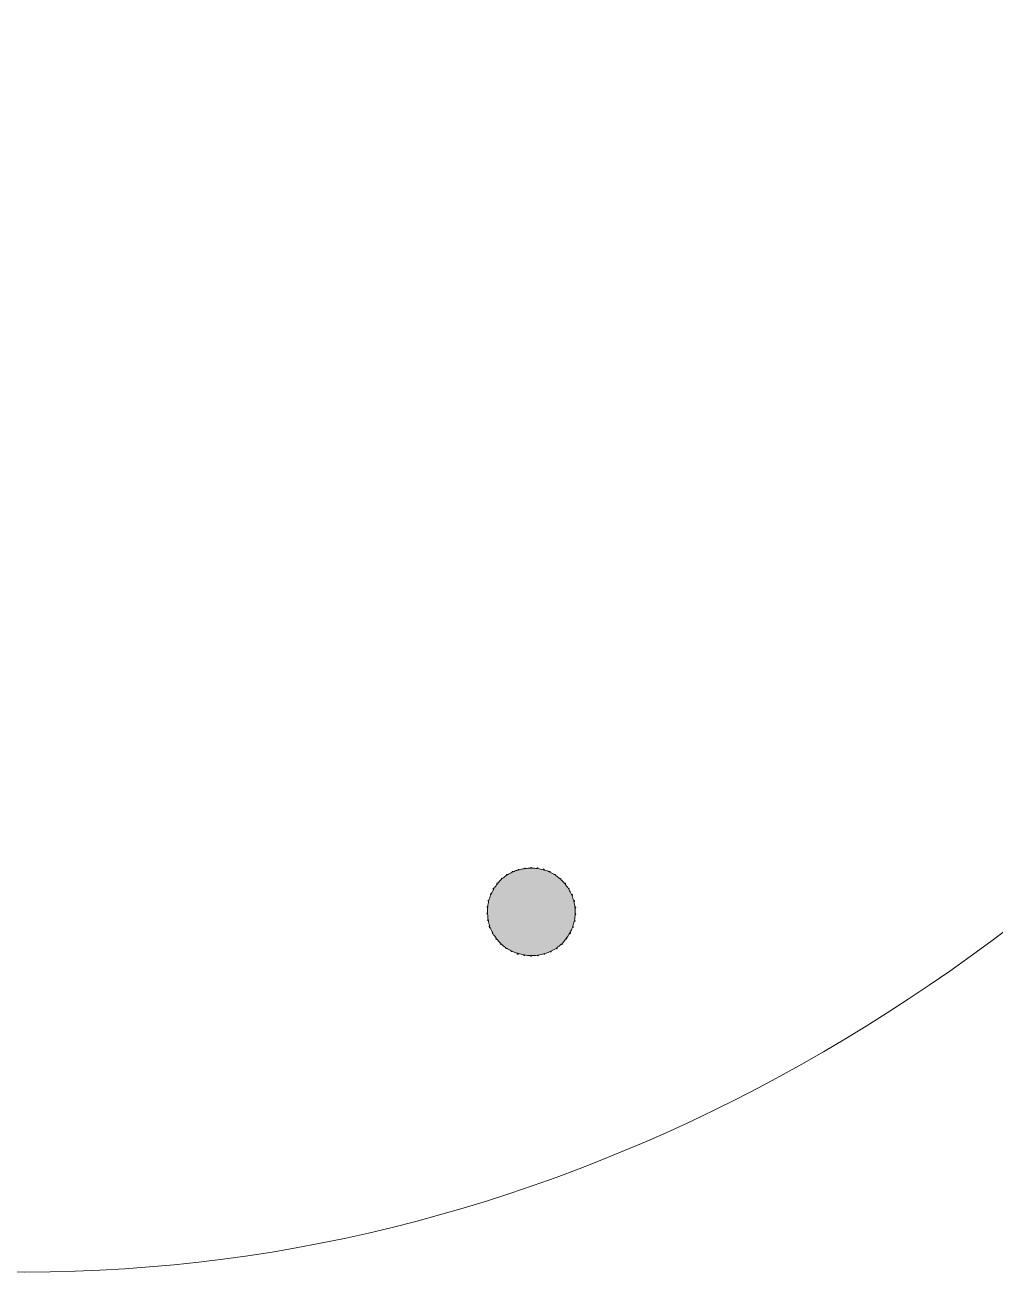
# Model space of a CAD drawing. Header units: millimetres. Extents: x -75 to 75, y -97 to 97.
# Drawn here: x 0 to 37.65, y -96.81 to -48.41 of the extents above; entities that cross this region are included whole.
import ezdxf

# ---------------------------------------------------------------- set-up
doc = ezdxf.new("R2010")
doc.units = ezdxf.units.MM
doc.header["$MEASUREMENT"] = 0
doc.layers.add('Layer 1', color=7, linetype='Continuous', lineweight=0)

# ---------------------------------------------------------------- blocks, each defined once
blk = doc.blocks.new('Block_1')
at = {"layer": 'Layer 1', "true_color": 0x000000, "transparency": 33554687}
h = blk.add_hatch(color=18, dxfattribs=at)
h.dxf.hatch_style = 2
edge = h.paths.add_edge_path()
edge.add_spline(control_points=[(21.355, -82.902), (21.358, -82.827), (21.353, -82.754), (21.346, -82.679), (21.349, -82.681), (21.35, -82.686), (21.354, -82.686), (21.366, -82.685), (21.376, -82.674), (21.374, -82.662), (21.372, -82.65), (21.361, -82.642), (21.349, -82.644), (21.345, -82.644), (21.346, -82.65), (21.343, -82.652), (21.335, -82.578), (21.324, -82.505), (21.306, -82.432), (21.308, -82.432), (21.309, -82.436), (21.311, -82.435), (21.322, -82.432), (21.329, -82.42), (21.326, -82.409), (21.323, -82.397), (21.312, -82.391), (21.3, -82.394), (21.297, -82.395), (21.298, -82.399), (21.296, -82.401), (21.277, -82.331), (21.26, -82.261), (21.231, -82.193), (21.232, -82.192), (21.232, -82.193), (21.233, -82.193), (21.243, -82.189), (21.249, -82.176), (21.245, -82.165), (21.239, -82.154), (21.227, -82.149), (21.216, -82.154), (21.215, -82.154), (21.216, -82.155), (21.215, -82.155), (21.186, -82.088), (21.148, -82.027), (21.11, -81.965), (21.113, -81.964), (21.116, -81.968), (21.118, -81.967), (21.128, -81.961), (21.131, -81.947), (21.125, -81.937), (21.119, -81.927), (21.105, -81.924), (21.096, -81.931), (21.094, -81.932), (21.096, -81.934), (21.095, -81.936), (21.055, -81.872), (21.01, -81.814), (20.963, -81.757), (20.967, -81.757), (20.97, -81.761), (20.973, -81.758), (20.982, -81.751), (20.983, -81.737), (20.976, -81.728), (20.969, -81.718), (20.955, -81.718), (20.946, -81.726), (20.943, -81.729), (20.947, -81.733), (20.946, -81.736), (20.897, -81.68), (20.849, -81.625), (20.794, -81.576), (20.796, -81.575), (20.797, -81.577), (20.798, -81.576), (20.806, -81.567), (20.805, -81.553), (20.796, -81.546), (20.788, -81.538), (20.774, -81.539), (20.767, -81.548), (20.765, -81.549), (20.768, -81.552), (20.767, -81.554), (20.713, -81.507), (20.659, -81.459), (20.6, -81.419), (20.6, -81.419), (20.601, -81.419), (20.601, -81.419), (20.607, -81.409), (20.605, -81.395), (20.595, -81.389), (20.585, -81.383), (20.572, -81.386), (20.566, -81.396), (20.565, -81.397), (20.566, -81.397), (20.566, -81.398), (20.506, -81.359), (20.442, -81.328), (20.377, -81.298), (20.379, -81.296), (20.382, -81.298), (20.383, -81.296), (20.387, -81.285), (20.383, -81.273), (20.372, -81.268), (20.362, -81.263), (20.349, -81.267), (20.345, -81.278), (20.344, -81.279), (20.346, -81.28), (20.346, -81.281), (20.331, -81.274), (20.318, -81.264), (20.303, -81.258), (20.251, -81.236), (20.196, -81.225), (20.143, -81.209), (20.145, -81.206), (20.15, -81.207), (20.151, -81.203), (20.154, -81.192), (20.148, -81.181), (20.137, -81.178), (20.125, -81.175), (20.114, -81.182), (20.111, -81.193), (20.11, -81.196), (20.114, -81.197), (20.115, -81.2), (20.045, -81.18), (19.976, -81.164), (19.905, -81.154), (19.906, -81.152), (19.909, -81.153), (19.909, -81.151), (19.911, -81.139), (19.903, -81.128), (19.892, -81.126), (19.88, -81.125), (19.87, -81.133), (19.869, -81.144), (19.868, -81.148), (19.873, -81.148), (19.874, -81.151), (19.804, -81.143), (19.734, -81.133), (19.662, -81.133), (19.663, -81.132), (19.664, -81.132), (19.664, -81.132), (19.664, -81.12), (19.654, -81.111), (19.643, -81.111), (19.631, -81.112), (19.622, -81.122), (19.623, -81.134), (19.623, -81.135), (19.625, -81.135), (19.626, -81.136), (19.557, -81.138), (19.488, -81.144), (19.419, -81.154), (19.419, -81.154), (19.419, -81.154), (19.419, -81.153), (19.417, -81.142), (19.407, -81.134), (19.395, -81.135), (19.384, -81.136), (19.377, -81.146), (19.378, -81.157), (19.309, -81.168), (19.24, -81.187), (19.171, -81.206), (19.172, -81.202), (19.176, -81.201), (19.175, -81.197), (19.172, -81.185), (19.16, -81.179), (19.149, -81.183), (19.138, -81.186), (19.132, -81.198), (19.136, -81.209), (19.137, -81.212), (19.141, -81.21), (19.143, -81.213), (19.105, -81.223), (19.066, -81.229), (19.028, -81.242), (18.997, -81.253), (18.97, -81.271), (18.94, -81.284), (18.94, -81.282), (18.944, -81.281), (18.943, -81.278), (18.938, -81.267), (18.925, -81.262), (18.915, -81.267), (18.904, -81.271), (18.9, -81.284), (18.905, -81.294), (18.906, -81.297), (18.911, -81.295), (18.914, -81.298), (18.849, -81.327), (18.783, -81.354), (18.724, -81.391), (18.724, -81.391), (18.724, -81.391), (18.724, -81.39), (18.718, -81.381), (18.705, -81.378), (18.696, -81.384), (18.686, -81.391), (18.684, -81.404), (18.69, -81.414), (18.691, -81.415), (18.693, -81.414), (18.693, -81.415), (18.634, -81.454), (18.58, -81.498), (18.527, -81.544), (18.526, -81.542), (18.529, -81.54), (18.527, -81.539), (18.52, -81.53), (18.507, -81.528), (18.498, -81.536), (18.489, -81.544), (18.488, -81.557), (18.496, -81.565), (18.497, -81.566), (18.498, -81.565), (18.499, -81.566), (18.446, -81.614), (18.4, -81.669), (18.353, -81.723), (18.352, -81.72), (18.355, -81.716), (18.352, -81.713), (18.344, -81.706), (18.331, -81.707), (18.324, -81.716), (18.316, -81.725), (18.318, -81.738), (18.327, -81.746), (18.329, -81.748), (18.332, -81.745), (18.335, -81.745), (18.289, -81.802), (18.247, -81.86), (18.209, -81.922), (18.207, -81.92), (18.209, -81.917), (18.207, -81.915), (18.197, -81.909), (18.184, -81.912), (18.178, -81.922), (18.172, -81.931), (18.175, -81.944), (18.185, -81.951), (18.188, -81.952), (18.19, -81.948), (18.193, -81.949), (18.157, -82.011), (18.12, -82.072), (18.091, -82.138), (18.091, -82.138), (18.091, -82.137), (18.091, -82.137), (18.08, -82.132), (18.068, -82.137), (18.064, -82.148), (18.059, -82.159), (18.064, -82.171), (18.075, -82.176), (18.076, -82.177), (18.077, -82.174), (18.078, -82.175), (18.052, -82.241), (18.028, -82.308), (18.009, -82.377), (18.008, -82.377), (18.009, -82.375), (18.008, -82.375), (17.997, -82.372), (17.985, -82.378), (17.982, -82.39), (17.979, -82.401), (17.985, -82.413), (17.996, -82.415), (17.979, -82.485), (17.973, -82.558), (17.965, -82.63), (17.962, -82.628), (17.962, -82.624), (17.959, -82.624), (17.948, -82.622), (17.938, -82.63), (17.937, -82.642), (17.936, -82.654), (17.944, -82.665), (17.955, -82.666), (17.958, -82.666), (17.958, -82.663), (17.96, -82.662), (17.953, -82.736), (17.952, -82.81), (17.954, -82.884), (17.951, -82.883), (17.951, -82.877), (17.947, -82.877), (17.936, -82.878), (17.926, -82.888), (17.926, -82.899), (17.926, -82.911), (17.936, -82.92), (17.948, -82.92), (17.952, -82.92), (17.952, -82.914), (17.956, -82.911), (17.959, -82.985), (17.964, -83.059), (17.976, -83.133), (17.975, -83.133), (17.974, -83.13), (17.973, -83.13), (17.961, -83.132), (17.954, -83.144), (17.956, -83.155), (17.958, -83.167), (17.969, -83.174), (17.981, -83.172), (17.983, -83.172), (17.982, -83.168), (17.985, -83.166), (17.998, -83.237), (18.014, -83.308), (18.037, -83.378), (18.035, -83.379), (18.035, -83.377), (18.034, -83.377), (18.023, -83.381), (18.017, -83.393), (18.02, -83.404), (18.024, -83.416), (18.035, -83.422), (18.046, -83.418), (18.035, -83.422), (18.03, -83.434), (18.035, -83.445), (18.039, -83.456), (18.052, -83.461), (18.063, -83.457), (18.063, -83.456), (18.063, -83.455), (18.064, -83.454), (18.09, -83.523), (18.122, -83.587), (18.156, -83.651), (18.154, -83.651), (18.153, -83.648), (18.151, -83.649), (18.141, -83.655), (18.137, -83.668), (18.142, -83.678), (18.148, -83.689), (18.161, -83.692), (18.171, -83.686), (18.172, -83.686), (18.171, -83.684), (18.172, -83.684), (18.209, -83.749), (18.252, -83.807), (18.296, -83.865), (18.293, -83.866), (18.289, -83.862), (18.286, -83.864), (18.276, -83.871), (18.274, -83.885), (18.282, -83.894), (18.29, -83.903), (18.303, -83.904), (18.313, -83.897), (18.316, -83.895), (18.312, -83.891), (18.314, -83.888), (18.36, -83.946), (18.408, -84.002), (18.461, -84.053), (18.459, -84.054), (18.457, -84.052), (18.455, -84.054), (18.447, -84.062), (18.447, -84.075), (18.455, -84.084), (18.464, -84.092), (18.478, -84.092), (18.486, -84.083), (18.488, -84.081), (18.484, -84.078), (18.485, -84.075), (18.539, -84.124), (18.591, -84.176), (18.65, -84.218), (18.65, -84.218), (18.65, -84.218), (18.65, -84.218), (18.643, -84.227), (18.645, -84.24), (18.655, -84.247), (18.665, -84.253), (18.679, -84.251), (18.686, -84.241), (18.686, -84.24), (18.684, -84.239), (18.685, -84.238), (18.746, -84.278), (18.809, -84.314), (18.875, -84.347), (18.874, -84.348), (18.871, -84.346), (18.87, -84.348), (18.864, -84.359), (18.869, -84.372), (18.879, -84.377), (18.89, -84.382), (18.903, -84.378), (18.908, -84.368), (18.909, -84.367), (18.907, -84.366), (18.907, -84.365), (18.975, -84.397), (19.045, -84.419), (19.117, -84.442), (19.114, -84.445), (19.109, -84.443), (19.108, -84.447), (19.104, -84.458), (19.11, -84.47), (19.122, -84.473), (19.133, -84.476), (19.146, -84.47), (19.149, -84.459), (19.15, -84.456), (19.146, -84.455), (19.146, -84.452), (19.218, -84.474), (19.291, -84.49), (19.366, -84.503), (19.365, -84.505), (19.36, -84.504), (19.36, -84.507), (19.357, -84.519), (19.365, -84.53), (19.377, -84.532), (19.389, -84.535), (19.4, -84.527), (19.402, -84.515), (19.403, -84.511), (19.398, -84.51), (19.396, -84.507), (19.471, -84.518), (19.545, -84.528), (19.621, -84.53), (19.621, -84.531), (19.619, -84.531), (19.619, -84.532), (19.619, -84.543), (19.628, -84.553), (19.641, -84.553), (19.653, -84.552), (19.663, -84.543), (19.663, -84.531), (19.663, -84.529), (19.66, -84.529), (19.659, -84.528), (19.733, -84.527), (19.807, -84.524), (19.882, -84.515), (19.882, -84.516), (19.88, -84.516), (19.88, -84.517), (19.882, -84.528), (19.893, -84.537), (19.905, -84.535), (19.917, -84.534), (19.926, -84.524), (19.924, -84.512), (19.997, -84.501), (20.069, -84.477), (20.142, -84.456), (20.141, -84.459), (20.136, -84.461), (20.137, -84.464), (20.141, -84.476), (20.153, -84.482), (20.165, -84.478), (20.176, -84.474), (20.183, -84.463), (20.179, -84.451), (20.178, -84.449), (20.174, -84.45), (20.173, -84.448), (20.206, -84.438), (20.24, -84.434), (20.273, -84.422), (20.314, -84.408), (20.348, -84.384), (20.387, -84.367), (20.387, -84.37), (20.382, -84.372), (20.384, -84.375), (20.389, -84.386), (20.402, -84.391), (20.413, -84.386), (20.424, -84.381), (20.429, -84.369), (20.424, -84.358), (20.422, -84.355), (20.417, -84.357), (20.413, -84.355), (20.482, -84.322), (20.553, -84.291), (20.615, -84.25), (20.615, -84.251), (20.613, -84.252), (20.614, -84.254), (20.621, -84.264), (20.634, -84.266), (20.644, -84.259), (20.654, -84.253), (20.657, -84.238), (20.65, -84.229), (20.648, -84.227), (20.644, -84.229), (20.642, -84.228), (20.704, -84.184), (20.762, -84.136), (20.817, -84.084), (20.818, -84.085), (20.816, -84.087), (20.817, -84.088), (20.825, -84.096), (20.839, -84.096), (20.848, -84.088), (20.857, -84.079), (20.857, -84.066), (20.849, -84.058), (20.849, -84.058), (20.849, -84.058), (20.849, -84.058), (20.902, -84.004), (20.946, -83.944), (20.991, -83.885), (20.993, -83.888), (20.99, -83.891), (20.993, -83.894), (21.002, -83.901), (21.015, -83.898), (21.022, -83.889), (21.03, -83.879), (21.028, -83.865), (21.018, -83.858), (21.016, -83.857), (21.014, -83.86), (21.011, -83.86), (21.057, -83.798), (21.097, -83.734), (21.135, -83.668), (21.136, -83.67), (21.134, -83.675), (21.137, -83.676), (21.147, -83.682), (21.161, -83.678), (21.167, -83.668), (21.173, -83.657), (21.17, -83.644), (21.159, -83.639), (21.155, -83.637), (21.152, -83.642), (21.148, -83.642), (21.176, -83.591), (21.208, -83.541), (21.231, -83.488), (21.237, -83.472), (21.24, -83.455), (21.246, -83.439), (21.247, -83.439), (21.246, -83.441), (21.247, -83.442), (21.258, -83.446), (21.271, -83.44), (21.275, -83.429), (21.279, -83.417), (21.273, -83.405), (21.262, -83.401), (21.26, -83.401), (21.259, -83.404), (21.256, -83.404), (21.281, -83.335), (21.305, -83.265), (21.321, -83.194), (21.321, -83.194), (21.321, -83.195), (21.322, -83.195), (21.333, -83.197), (21.345, -83.19), (21.348, -83.178), (21.351, -83.166), (21.342, -83.155), (21.331, -83.153), (21.33, -83.153), (21.33, -83.154), (21.33, -83.154), (21.344, -83.082), (21.347, -83.009), (21.352, -82.936), (21.354, -82.937), (21.354, -82.941), (21.356, -82.941), (21.368, -82.942), (21.378, -82.933), (21.379, -82.921), (21.379, -82.909), (21.37, -82.899), (21.359, -82.899), (21.357, -82.899), (21.357, -82.901), (21.355, -82.902)], knot_values=[0, 0, 0, 0, 1, 1, 1, 2, 2, 2, 3, 3, 3, 4, 4, 4, 5, 5, 5, 6, 6, 6, 7, 7, 7, 8, 8, 8, 9, 9, 9, 10, 10, 10, 11, 11, 11, 12, 12, 12, 13, 13, 13, 14, 14, 14, 15, 15, 15, 16, 16, 16, 17, 17, 17, 18, 18, 18, 19, 19, 19, 20, 20, 20, 21, 21, 21, 22, 22, 22, 23, 23, 23, 24, 24, 24, 25, 25, 25, 26, 26, 26, 27, 27, 27, 28, 28, 28, 29, 29, 29, 30, 30, 30, 31, 31, 31, 32, 32, 32, 33, 33, 33, 34, 34, 34, 35, 35, 35, 36, 36, 36, 37, 37, 37, 38, 38, 38, 39, 39, 39, 40, 40, 40, 41, 41, 41, 42, 42, 42, 43, 43, 43, 44, 44, 44, 45, 45, 45, 46, 46, 46, 47, 47, 47, 48, 48, 48, 49, 49, 49, 50, 50, 50, 51, 51, 51, 52, 52, 52, 53, 53, 53, 54, 54, 54, 55, 55, 55, 56, 56, 56, 57, 57, 57, 58, 58, 58, 59, 59, 59, 60, 60, 60, 61, 61, 61, 62, 62, 62, 63, 63, 63, 64, 64, 64, 65, 65, 65, 66, 66, 66, 67, 67, 67, 68, 68, 68, 69, 69, 69, 70, 70, 70, 71, 71, 71, 72, 72, 72, 73, 73, 73, 74, 74, 74, 75, 75, 75, 76, 76, 76, 77, 77, 77, 78, 78, 78, 79, 79, 79, 80, 80, 80, 81, 81, 81, 82, 82, 82, 83, 83, 83, 84, 84, 84, 85, 85, 85, 86, 86, 86, 87, 87, 87, 88, 88, 88, 89, 89, 89, 90, 90, 90, 91, 91, 91, 92, 92, 92, 93, 93, 93, 94, 94, 94, 95, 95, 95, 96, 96, 96, 97, 97, 97, 98, 98, 98, 99, 99, 99, 100, 100, 100, 101, 101, 101, 102, 102, 102, 103, 103, 103, 104, 104, 104, 105, 105, 105, 106, 106, 106, 107, 107, 107, 108, 108, 108, 109, 109, 109, 110, 110, 110, 111, 111, 111, 112, 112, 112, 113, 113, 113, 114, 114, 114, 115, 115, 115, 116, 116, 116, 117, 117, 117, 118, 118, 118, 119, 119, 119, 120, 120, 120, 121, 121, 121, 122, 122, 122, 123, 123, 123, 124, 124, 124, 125, 125, 125, 126, 126, 126, 127, 127, 127, 128, 128, 128, 129, 129, 129, 130, 130, 130, 131, 131, 131, 132, 132, 132, 133, 133, 133, 134, 134, 134, 135, 135, 135, 136, 136, 136, 137, 137, 137, 138, 138, 138, 139, 139, 139, 140, 140, 140, 141, 141, 141, 142, 142, 142, 143, 143, 143, 144, 144, 144, 145, 145, 145, 146, 146, 146, 147, 147, 147, 148, 148, 148, 149, 149, 149, 150, 150, 150, 151, 151, 151, 152, 152, 152, 153, 153, 153, 154, 154, 154, 155, 155, 155, 156, 156, 156, 157, 157, 157, 158, 158, 158, 159, 159, 159, 160, 160, 160, 161, 161, 161, 162, 162, 162, 163, 163, 163, 164, 164, 164, 165, 165, 165, 166, 166, 166, 167, 167, 167, 168, 168, 168, 169, 169, 169, 170, 170, 170, 171, 171, 171, 172, 172, 172, 173, 173, 173, 174, 174, 174, 175, 175, 175, 176, 176, 176, 177, 177, 177, 178, 178, 178, 179, 179, 179, 180, 180, 180, 181, 181, 181, 182, 182, 182, 183, 183, 183, 184, 184, 184, 185, 185, 185, 186, 186, 186, 187, 187, 187, 188, 188, 188, 189, 189, 189, 190, 190, 190, 191, 191, 191, 192, 192, 192, 193, 193, 193, 194, 194, 194, 195, 195, 195, 196, 196, 196, 197, 197, 197, 198, 198, 198, 199, 199, 199, 200, 200, 200, 201, 201, 201, 202, 202, 202, 203, 203, 203, 204, 204, 204, 205, 205, 205, 206, 206, 206, 207, 207, 207, 208, 208, 208, 209, 209, 209, 210, 210, 210, 211, 211, 211, 212, 212, 212, 213, 213, 213, 213], degree=3, periodic=0)
at = {"layer": 'Layer 1'}
blk.add_open_spline([(21.355, -82.902), (21.358, -82.827), (21.353, -82.754), (21.346, -82.679), (21.349, -82.681), (21.35, -82.686), (21.354, -82.686), (21.366, -82.685), (21.376, -82.674), (21.374, -82.662), (21.372, -82.65), (21.361, -82.642), (21.349, -82.644), (21.345, -82.644), (21.346, -82.65), (21.343, -82.652), (21.335, -82.578), (21.324, -82.505), (21.306, -82.432), (21.308, -82.432), (21.309, -82.436), (21.311, -82.435), (21.322, -82.432), (21.329, -82.42), (21.326, -82.409), (21.323, -82.397), (21.312, -82.391), (21.3, -82.394), (21.297, -82.395), (21.298, -82.399), (21.296, -82.401), (21.277, -82.331), (21.26, -82.261), (21.231, -82.193), (21.232, -82.192), (21.232, -82.193), (21.233, -82.193), (21.243, -82.189), (21.249, -82.176), (21.245, -82.165), (21.239, -82.154), (21.227, -82.149), (21.216, -82.154), (21.215, -82.154), (21.216, -82.155), (21.215, -82.155), (21.186, -82.088), (21.148, -82.027), (21.11, -81.965), (21.113, -81.964), (21.116, -81.968), (21.118, -81.967), (21.128, -81.961), (21.131, -81.947), (21.125, -81.937), (21.119, -81.927), (21.105, -81.924), (21.096, -81.931), (21.094, -81.932), (21.096, -81.934), (21.095, -81.936), (21.055, -81.872), (21.01, -81.814), (20.963, -81.757), (20.967, -81.757), (20.97, -81.761), (20.973, -81.758), (20.982, -81.751), (20.983, -81.737), (20.976, -81.728), (20.969, -81.718), (20.955, -81.718), (20.946, -81.726), (20.943, -81.729), (20.947, -81.733), (20.946, -81.736), (20.897, -81.68), (20.849, -81.625), (20.794, -81.576), (20.796, -81.575), (20.797, -81.577), (20.798, -81.576), (20.806, -81.567), (20.805, -81.553), (20.796, -81.546), (20.788, -81.538), (20.774, -81.539), (20.767, -81.548), (20.765, -81.549), (20.768, -81.552), (20.767, -81.554), (20.713, -81.507), (20.659, -81.459), (20.6, -81.419), (20.6, -81.419), (20.601, -81.419), (20.601, -81.419), (20.607, -81.409), (20.605, -81.395), (20.595, -81.389), (20.585, -81.383), (20.572, -81.386), (20.566, -81.396), (20.565, -81.397), (20.566, -81.397), (20.566, -81.398), (20.506, -81.359), (20.442, -81.328), (20.377, -81.298), (20.379, -81.296), (20.382, -81.298), (20.383, -81.296), (20.387, -81.285), (20.383, -81.273), (20.372, -81.268), (20.362, -81.263), (20.349, -81.267), (20.345, -81.278), (20.344, -81.279), (20.346, -81.28), (20.346, -81.281), (20.331, -81.274), (20.318, -81.264), (20.303, -81.258), (20.251, -81.236), (20.196, -81.225), (20.143, -81.209), (20.145, -81.206), (20.15, -81.207), (20.151, -81.203), (20.154, -81.192), (20.148, -81.181), (20.137, -81.178), (20.125, -81.175), (20.114, -81.182), (20.111, -81.193), (20.11, -81.196), (20.114, -81.197), (20.115, -81.2), (20.045, -81.18), (19.976, -81.164), (19.905, -81.154), (19.906, -81.152), (19.909, -81.153), (19.909, -81.151), (19.911, -81.139), (19.903, -81.128), (19.892, -81.126), (19.88, -81.125), (19.87, -81.133), (19.869, -81.144), (19.868, -81.148), (19.873, -81.148), (19.874, -81.151), (19.804, -81.143), (19.734, -81.133), (19.662, -81.133), (19.663, -81.132), (19.664, -81.132), (19.664, -81.132), (19.664, -81.12), (19.654, -81.111), (19.643, -81.111), (19.631, -81.112), (19.622, -81.122), (19.623, -81.134), (19.623, -81.135), (19.625, -81.135), (19.626, -81.136), (19.557, -81.138), (19.488, -81.144), (19.419, -81.154), (19.419, -81.154), (19.419, -81.154), (19.419, -81.153), (19.417, -81.142), (19.407, -81.134), (19.395, -81.135), (19.384, -81.136), (19.377, -81.146), (19.378, -81.157), (19.309, -81.168), (19.24, -81.187), (19.171, -81.206), (19.172, -81.202), (19.176, -81.201), (19.175, -81.197), (19.172, -81.185), (19.16, -81.179), (19.149, -81.183), (19.138, -81.186), (19.132, -81.198), (19.136, -81.209), (19.137, -81.212), (19.141, -81.21), (19.143, -81.213), (19.105, -81.223), (19.066, -81.229), (19.028, -81.242), (18.997, -81.253), (18.97, -81.271), (18.94, -81.284), (18.94, -81.282), (18.944, -81.281), (18.943, -81.278), (18.938, -81.267), (18.925, -81.262), (18.915, -81.267), (18.904, -81.271), (18.9, -81.284), (18.905, -81.294), (18.906, -81.297), (18.911, -81.295), (18.914, -81.298), (18.849, -81.327), (18.783, -81.354), (18.724, -81.391), (18.724, -81.391), (18.724, -81.391), (18.724, -81.39), (18.718, -81.381), (18.705, -81.378), (18.696, -81.384), (18.686, -81.391), (18.684, -81.404), (18.69, -81.414), (18.691, -81.415), (18.693, -81.414), (18.693, -81.415), (18.634, -81.454), (18.58, -81.498), (18.527, -81.544), (18.526, -81.542), (18.529, -81.54), (18.527, -81.539), (18.52, -81.53), (18.507, -81.528), (18.498, -81.536), (18.489, -81.544), (18.488, -81.557), (18.496, -81.565), (18.497, -81.566), (18.498, -81.565), (18.499, -81.566), (18.446, -81.614), (18.4, -81.669), (18.353, -81.723), (18.352, -81.72), (18.355, -81.716), (18.352, -81.713), (18.344, -81.706), (18.331, -81.707), (18.324, -81.716), (18.316, -81.725), (18.318, -81.738), (18.327, -81.746), (18.329, -81.748), (18.332, -81.745), (18.335, -81.745), (18.289, -81.802), (18.247, -81.86), (18.209, -81.922), (18.207, -81.92), (18.209, -81.917), (18.207, -81.915), (18.197, -81.909), (18.184, -81.912), (18.178, -81.922), (18.172, -81.931), (18.175, -81.944), (18.185, -81.951), (18.188, -81.952), (18.19, -81.948), (18.193, -81.949), (18.157, -82.011), (18.12, -82.072), (18.091, -82.138), (18.091, -82.138), (18.091, -82.137), (18.091, -82.137), (18.08, -82.132), (18.068, -82.137), (18.064, -82.148), (18.059, -82.159), (18.064, -82.171), (18.075, -82.176), (18.076, -82.177), (18.077, -82.174), (18.078, -82.175), (18.052, -82.241), (18.028, -82.308), (18.009, -82.377), (18.008, -82.377), (18.009, -82.375), (18.008, -82.375), (17.997, -82.372), (17.985, -82.378), (17.982, -82.39), (17.979, -82.401), (17.985, -82.413), (17.996, -82.415), (17.979, -82.485), (17.973, -82.558), (17.965, -82.63), (17.962, -82.628), (17.962, -82.624), (17.959, -82.624), (17.948, -82.622), (17.938, -82.63), (17.937, -82.642), (17.936, -82.654), (17.944, -82.665), (17.955, -82.666), (17.958, -82.666), (17.958, -82.663), (17.96, -82.662), (17.953, -82.736), (17.952, -82.81), (17.954, -82.884), (17.951, -82.883), (17.951, -82.877), (17.947, -82.877), (17.936, -82.878), (17.926, -82.888), (17.926, -82.899), (17.926, -82.911), (17.936, -82.92), (17.948, -82.92), (17.952, -82.92), (17.952, -82.914), (17.956, -82.911), (17.959, -82.985), (17.964, -83.059), (17.976, -83.133), (17.975, -83.133), (17.974, -83.13), (17.973, -83.13), (17.961, -83.132), (17.954, -83.144), (17.956, -83.155), (17.958, -83.167), (17.969, -83.174), (17.981, -83.172), (17.983, -83.172), (17.982, -83.168), (17.985, -83.166), (17.998, -83.237), (18.014, -83.308), (18.037, -83.378), (18.035, -83.379), (18.035, -83.377), (18.034, -83.377), (18.023, -83.381), (18.017, -83.393), (18.02, -83.404), (18.024, -83.416), (18.035, -83.422), (18.046, -83.418), (18.035, -83.422), (18.03, -83.434), (18.035, -83.445), (18.039, -83.456), (18.052, -83.461), (18.063, -83.457), (18.063, -83.456), (18.063, -83.455), (18.064, -83.454), (18.09, -83.523), (18.122, -83.587), (18.156, -83.651), (18.154, -83.651), (18.153, -83.648), (18.151, -83.649), (18.141, -83.655), (18.137, -83.668), (18.142, -83.678), (18.148, -83.689), (18.161, -83.692), (18.171, -83.686), (18.172, -83.686), (18.171, -83.684), (18.172, -83.684), (18.209, -83.749), (18.252, -83.807), (18.296, -83.865), (18.293, -83.866), (18.289, -83.862), (18.286, -83.864), (18.276, -83.871), (18.274, -83.885), (18.282, -83.894), (18.29, -83.903), (18.303, -83.904), (18.313, -83.897), (18.316, -83.895), (18.312, -83.891), (18.314, -83.888), (18.36, -83.946), (18.408, -84.002), (18.461, -84.053), (18.459, -84.054), (18.457, -84.052), (18.455, -84.054), (18.447, -84.062), (18.447, -84.075), (18.455, -84.084), (18.464, -84.092), (18.478, -84.092), (18.486, -84.083), (18.488, -84.081), (18.484, -84.078), (18.485, -84.075), (18.539, -84.124), (18.591, -84.176), (18.65, -84.218), (18.65, -84.218), (18.65, -84.218), (18.65, -84.218), (18.643, -84.227), (18.645, -84.24), (18.655, -84.247), (18.665, -84.253), (18.679, -84.251), (18.686, -84.241), (18.686, -84.24), (18.684, -84.239), (18.685, -84.238), (18.746, -84.278), (18.809, -84.314), (18.875, -84.347), (18.874, -84.348), (18.871, -84.346), (18.87, -84.348), (18.864, -84.359), (18.869, -84.372), (18.879, -84.377), (18.89, -84.382), (18.903, -84.378), (18.908, -84.368), (18.909, -84.367), (18.907, -84.366), (18.907, -84.365), (18.975, -84.397), (19.045, -84.419), (19.117, -84.442), (19.114, -84.445), (19.109, -84.443), (19.108, -84.447), (19.104, -84.458), (19.11, -84.47), (19.122, -84.473), (19.133, -84.476), (19.146, -84.47), (19.149, -84.459), (19.15, -84.456), (19.146, -84.455), (19.146, -84.452), (19.218, -84.474), (19.291, -84.49), (19.366, -84.503), (19.365, -84.505), (19.36, -84.504), (19.36, -84.507), (19.357, -84.519), (19.365, -84.53), (19.377, -84.532), (19.389, -84.535), (19.4, -84.527), (19.402, -84.515), (19.403, -84.511), (19.398, -84.51), (19.396, -84.507), (19.471, -84.518), (19.545, -84.528), (19.621, -84.53), (19.621, -84.531), (19.619, -84.531), (19.619, -84.532), (19.619, -84.543), (19.628, -84.553), (19.641, -84.553), (19.653, -84.552), (19.663, -84.543), (19.663, -84.531), (19.663, -84.529), (19.66, -84.529), (19.659, -84.528), (19.733, -84.527), (19.807, -84.524), (19.882, -84.515), (19.882, -84.516), (19.88, -84.516), (19.88, -84.517), (19.882, -84.528), (19.893, -84.537), (19.905, -84.535), (19.917, -84.534), (19.926, -84.524), (19.924, -84.512), (19.997, -84.501), (20.069, -84.477), (20.142, -84.456), (20.141, -84.459), (20.136, -84.461), (20.137, -84.464), (20.141, -84.476), (20.153, -84.482), (20.165, -84.478), (20.176, -84.474), (20.183, -84.463), (20.179, -84.451), (20.178, -84.449), (20.174, -84.45), (20.173, -84.448), (20.206, -84.438), (20.24, -84.434), (20.273, -84.422), (20.314, -84.408), (20.348, -84.384), (20.387, -84.367), (20.387, -84.37), (20.382, -84.372), (20.384, -84.375), (20.389, -84.386), (20.402, -84.391), (20.413, -84.386), (20.424, -84.381), (20.429, -84.369), (20.424, -84.358), (20.422, -84.355), (20.417, -84.357), (20.413, -84.355), (20.482, -84.322), (20.553, -84.291), (20.615, -84.25), (20.615, -84.251), (20.613, -84.252), (20.614, -84.254), (20.621, -84.264), (20.634, -84.266), (20.644, -84.259), (20.654, -84.253), (20.657, -84.238), (20.65, -84.229), (20.648, -84.227), (20.644, -84.229), (20.642, -84.228), (20.704, -84.184), (20.762, -84.136), (20.817, -84.084), (20.818, -84.085), (20.816, -84.087), (20.817, -84.088), (20.825, -84.096), (20.839, -84.096), (20.848, -84.088), (20.857, -84.079), (20.857, -84.066), (20.849, -84.058), (20.849, -84.058), (20.849, -84.058), (20.849, -84.058), (20.902, -84.004), (20.946, -83.944), (20.991, -83.885), (20.993, -83.888), (20.99, -83.891), (20.993, -83.894), (21.002, -83.901), (21.015, -83.898), (21.022, -83.889), (21.03, -83.879), (21.028, -83.865), (21.018, -83.858), (21.016, -83.857), (21.014, -83.86), (21.011, -83.86), (21.057, -83.798), (21.097, -83.734), (21.135, -83.668), (21.136, -83.67), (21.134, -83.675), (21.137, -83.676), (21.147, -83.682), (21.161, -83.678), (21.167, -83.668), (21.173, -83.657), (21.17, -83.644), (21.159, -83.639), (21.155, -83.637), (21.152, -83.642), (21.148, -83.642), (21.176, -83.591), (21.208, -83.541), (21.231, -83.488), (21.237, -83.472), (21.24, -83.455), (21.246, -83.439), (21.247, -83.439), (21.246, -83.441), (21.247, -83.442), (21.258, -83.446), (21.271, -83.44), (21.275, -83.429), (21.279, -83.417), (21.273, -83.405), (21.262, -83.401), (21.26, -83.401), (21.259, -83.404), (21.256, -83.404), (21.281, -83.335), (21.305, -83.265), (21.321, -83.194), (21.321, -83.194), (21.321, -83.195), (21.322, -83.195), (21.333, -83.197), (21.345, -83.19), (21.348, -83.178), (21.351, -83.166), (21.342, -83.155), (21.331, -83.153), (21.33, -83.153), (21.33, -83.154), (21.33, -83.154), (21.344, -83.082), (21.347, -83.009), (21.352, -82.936), (21.354, -82.937), (21.354, -82.941), (21.356, -82.941), (21.368, -82.942), (21.378, -82.933), (21.379, -82.921), (21.379, -82.909), (21.37, -82.899), (21.359, -82.899), (21.357, -82.899), (21.357, -82.901), (21.355, -82.902)], degree=3, knots=[0, 0, 0, 0, 1, 1, 1, 2, 2, 2, 3, 3, 3, 4, 4, 4, 5, 5, 5, 6, 6, 6, 7, 7, 7, 8, 8, 8, 9, 9, 9, 10, 10, 10, 11, 11, 11, 12, 12, 12, 13, 13, 13, 14, 14, 14, 15, 15, 15, 16, 16, 16, 17, 17, 17, 18, 18, 18, 19, 19, 19, 20, 20, 20, 21, 21, 21, 22, 22, 22, 23, 23, 23, 24, 24, 24, 25, 25, 25, 26, 26, 26, 27, 27, 27, 28, 28, 28, 29, 29, 29, 30, 30, 30, 31, 31, 31, 32, 32, 32, 33, 33, 33, 34, 34, 34, 35, 35, 35, 36, 36, 36, 37, 37, 37, 38, 38, 38, 39, 39, 39, 40, 40, 40, 41, 41, 41, 42, 42, 42, 43, 43, 43, 44, 44, 44, 45, 45, 45, 46, 46, 46, 47, 47, 47, 48, 48, 48, 49, 49, 49, 50, 50, 50, 51, 51, 51, 52, 52, 52, 53, 53, 53, 54, 54, 54, 55, 55, 55, 56, 56, 56, 57, 57, 57, 58, 58, 58, 59, 59, 59, 60, 60, 60, 61, 61, 61, 62, 62, 62, 63, 63, 63, 64, 64, 64, 65, 65, 65, 66, 66, 66, 67, 67, 67, 68, 68, 68, 69, 69, 69, 70, 70, 70, 71, 71, 71, 72, 72, 72, 73, 73, 73, 74, 74, 74, 75, 75, 75, 76, 76, 76, 77, 77, 77, 78, 78, 78, 79, 79, 79, 80, 80, 80, 81, 81, 81, 82, 82, 82, 83, 83, 83, 84, 84, 84, 85, 85, 85, 86, 86, 86, 87, 87, 87, 88, 88, 88, 89, 89, 89, 90, 90, 90, 91, 91, 91, 92, 92, 92, 93, 93, 93, 94, 94, 94, 95, 95, 95, 96, 96, 96, 97, 97, 97, 98, 98, 98, 99, 99, 99, 100, 100, 100, 101, 101, 101, 102, 102, 102, 103, 103, 103, 104, 104, 104, 105, 105, 105, 106, 106, 106, 107, 107, 107, 108, 108, 108, 109, 109, 109, 110, 110, 110, 111, 111, 111, 112, 112, 112, 113, 113, 113, 114, 114, 114, 115, 115, 115, 116, 116, 116, 117, 117, 117, 118, 118, 118, 119, 119, 119, 120, 120, 120, 121, 121, 121, 122, 122, 122, 123, 123, 123, 124, 124, 124, 125, 125, 125, 126, 126, 126, 127, 127, 127, 128, 128, 128, 129, 129, 129, 130, 130, 130, 131, 131, 131, 132, 132, 132, 133, 133, 133, 134, 134, 134, 135, 135, 135, 136, 136, 136, 137, 137, 137, 138, 138, 138, 139, 139, 139, 140, 140, 140, 141, 141, 141, 142, 142, 142, 143, 143, 143, 144, 144, 144, 145, 145, 145, 146, 146, 146, 147, 147, 147, 148, 148, 148, 149, 149, 149, 150, 150, 150, 151, 151, 151, 152, 152, 152, 153, 153, 153, 154, 154, 154, 155, 155, 155, 156, 156, 156, 157, 157, 157, 158, 158, 158, 159, 159, 159, 160, 160, 160, 161, 161, 161, 162, 162, 162, 163, 163, 163, 164, 164, 164, 165, 165, 165, 166, 166, 166, 167, 167, 167, 168, 168, 168, 169, 169, 169, 170, 170, 170, 171, 171, 171, 172, 172, 172, 173, 173, 173, 174, 174, 174, 175, 175, 175, 176, 176, 176, 177, 177, 177, 178, 178, 178, 179, 179, 179, 180, 180, 180, 181, 181, 181, 182, 182, 182, 183, 183, 183, 184, 184, 184, 185, 185, 185, 186, 186, 186, 187, 187, 187, 188, 188, 188, 189, 189, 189, 190, 190, 190, 191, 191, 191, 192, 192, 192, 193, 193, 193, 194, 194, 194, 195, 195, 195, 196, 196, 196, 197, 197, 197, 198, 198, 198, 199, 199, 199, 200, 200, 200, 201, 201, 201, 202, 202, 202, 203, 203, 203, 204, 204, 204, 205, 205, 205, 206, 206, 206, 207, 207, 207, 208, 208, 208, 209, 209, 209, 210, 210, 210, 211, 211, 211, 212, 212, 212, 213, 213, 213, 213], dxfattribs=at)
blk = doc.blocks.new('Block_0')
at = {"layer": 'Layer 1'}
for points, knots in [([(0, 96.814), (-41.587, 96.814), (-75.3, 53.469), (-75.3, 0), (-75.3, -53.469), (-41.587, -96.814), (0, -96.814), (41.587, -96.814), (75.3, -53.469), (75.3, 0), (75.3, 53.469), (41.587, 96.814), (0, 96.814)], [0, 0, 0, 0, 1, 1, 1, 2, 2, 2, 3, 3, 3, 4, 4, 4, 4]), ([(21.356, -82.941), (21.354, -82.941), (21.354, -82.937), (21.352, -82.936), (21.347, -83.009), (21.344, -83.082), (21.33, -83.154), (21.33, -83.154), (21.33, -83.153), (21.331, -83.153), (21.342, -83.155), (21.351, -83.166), (21.348, -83.178), (21.345, -83.19), (21.333, -83.197), (21.322, -83.195), (21.321, -83.195), (21.321, -83.194), (21.321, -83.194), (21.305, -83.265), (21.281, -83.335), (21.256, -83.404), (21.259, -83.404), (21.26, -83.401), (21.262, -83.401), (21.273, -83.405), (21.279, -83.417), (21.275, -83.429), (21.271, -83.44), (21.258, -83.446), (21.247, -83.442), (21.246, -83.441), (21.247, -83.439), (21.246, -83.439), (21.24, -83.455), (21.237, -83.472), (21.231, -83.488), (21.208, -83.541), (21.176, -83.591), (21.148, -83.642), (21.152, -83.642), (21.155, -83.637), (21.159, -83.639), (21.17, -83.644), (21.173, -83.657), (21.167, -83.668), (21.161, -83.678), (21.147, -83.682), (21.137, -83.676), (21.134, -83.675), (21.136, -83.67), (21.135, -83.668), (21.097, -83.734), (21.057, -83.798), (21.011, -83.86), (21.014, -83.86), (21.016, -83.857), (21.018, -83.858), (21.028, -83.865), (21.03, -83.879), (21.022, -83.889), (21.015, -83.898), (21.002, -83.901), (20.993, -83.894), (20.99, -83.891), (20.993, -83.888), (20.991, -83.885), (20.946, -83.944), (20.902, -84.004), (20.849, -84.058), (20.849, -84.058), (20.849, -84.058), (20.849, -84.058), (20.857, -84.066), (20.857, -84.079), (20.848, -84.088), (20.839, -84.096), (20.825, -84.096), (20.817, -84.088), (20.816, -84.087), (20.818, -84.085), (20.817, -84.084), (20.762, -84.136), (20.704, -84.184), (20.642, -84.228), (20.644, -84.229), (20.648, -84.227), (20.65, -84.229), (20.657, -84.238), (20.654, -84.253), (20.644, -84.259), (20.634, -84.266), (20.621, -84.264), (20.614, -84.254), (20.613, -84.252), (20.615, -84.251), (20.615, -84.25), (20.553, -84.291), (20.482, -84.322), (20.413, -84.355), (20.417, -84.357), (20.422, -84.355), (20.424, -84.358), (20.429, -84.369), (20.424, -84.381), (20.413, -84.386), (20.402, -84.391), (20.389, -84.386), (20.384, -84.375), (20.382, -84.372), (20.387, -84.37), (20.387, -84.367), (20.348, -84.384), (20.314, -84.408), (20.273, -84.422), (20.24, -84.434), (20.206, -84.438), (20.173, -84.448), (20.174, -84.45), (20.178, -84.449), (20.179, -84.451), (20.183, -84.463), (20.176, -84.474), (20.165, -84.478), (20.153, -84.482), (20.141, -84.476), (20.137, -84.464), (20.136, -84.461), (20.141, -84.459), (20.142, -84.456), (20.069, -84.477), (19.997, -84.501), (19.924, -84.512), (19.926, -84.524), (19.917, -84.534), (19.905, -84.535), (19.893, -84.537), (19.882, -84.528), (19.88, -84.517), (19.88, -84.516), (19.882, -84.516), (19.882, -84.515), (19.807, -84.524), (19.733, -84.527), (19.659, -84.528), (19.66, -84.529), (19.663, -84.529), (19.663, -84.531), (19.663, -84.543), (19.653, -84.552), (19.641, -84.553), (19.628, -84.553), (19.619, -84.543), (19.619, -84.532), (19.619, -84.531), (19.621, -84.531), (19.621, -84.53), (19.545, -84.528), (19.471, -84.518), (19.396, -84.507), (19.398, -84.51), (19.403, -84.511), (19.402, -84.515), (19.4, -84.527), (19.389, -84.535), (19.377, -84.532), (19.365, -84.53), (19.357, -84.519), (19.36, -84.507), (19.36, -84.504), (19.365, -84.505), (19.366, -84.503), (19.291, -84.49), (19.218, -84.474), (19.146, -84.452), (19.146, -84.455), (19.15, -84.456), (19.149, -84.459), (19.146, -84.47), (19.133, -84.476), (19.122, -84.473), (19.11, -84.47), (19.104, -84.458), (19.108, -84.447), (19.109, -84.443), (19.114, -84.445), (19.117, -84.442), (19.045, -84.419), (18.975, -84.397), (18.907, -84.365), (18.907, -84.366), (18.909, -84.367), (18.908, -84.368), (18.903, -84.378), (18.89, -84.382), (18.879, -84.377), (18.869, -84.372), (18.864, -84.359), (18.87, -84.348), (18.871, -84.346), (18.874, -84.348), (18.875, -84.347), (18.809, -84.314), (18.746, -84.278), (18.685, -84.238), (18.684, -84.239), (18.686, -84.24), (18.686, -84.241), (18.679, -84.251), (18.665, -84.253), (18.655, -84.247), (18.645, -84.24), (18.643, -84.227), (18.65, -84.218), (18.65, -84.218), (18.65, -84.218), (18.65, -84.218), (18.591, -84.176), (18.539, -84.124), (18.485, -84.075), (18.484, -84.078), (18.488, -84.081), (18.486, -84.083), (18.478, -84.092), (18.464, -84.092), (18.455, -84.084), (18.447, -84.075), (18.447, -84.062), (18.455, -84.054), (18.457, -84.052), (18.459, -84.054), (18.461, -84.053), (18.408, -84.002), (18.36, -83.946), (18.314, -83.888), (18.312, -83.891), (18.316, -83.895), (18.313, -83.897), (18.303, -83.904), (18.29, -83.903), (18.282, -83.894), (18.274, -83.885), (18.276, -83.871), (18.286, -83.864), (18.289, -83.862), (18.293, -83.866), (18.296, -83.865), (18.252, -83.807), (18.209, -83.749), (18.172, -83.684), (18.171, -83.684), (18.172, -83.686), (18.171, -83.686), (18.161, -83.692), (18.148, -83.689), (18.142, -83.678), (18.137, -83.668), (18.141, -83.655), (18.151, -83.649), (18.153, -83.648), (18.154, -83.651), (18.156, -83.651), (18.122, -83.587), (18.09, -83.523), (18.064, -83.454), (18.063, -83.455), (18.063, -83.456), (18.063, -83.457), (18.052, -83.461), (18.039, -83.456), (18.035, -83.445), (18.03, -83.434), (18.035, -83.422), (18.046, -83.418), (18.035, -83.422), (18.024, -83.416), (18.02, -83.404), (18.017, -83.393), (18.023, -83.381), (18.034, -83.377), (18.035, -83.377), (18.035, -83.379), (18.037, -83.378), (18.014, -83.308), (17.998, -83.237), (17.985, -83.166), (17.982, -83.168), (17.983, -83.172), (17.981, -83.172), (17.969, -83.174), (17.958, -83.167), (17.956, -83.155), (17.954, -83.144), (17.961, -83.132), (17.973, -83.13), (17.974, -83.13), (17.975, -83.133), (17.976, -83.133), (17.964, -83.059), (17.959, -82.985), (17.956, -82.911), (17.952, -82.914), (17.952, -82.92), (17.948, -82.92), (17.936, -82.92), (17.926, -82.911), (17.926, -82.899), (17.926, -82.888), (17.936, -82.878), (17.947, -82.877), (17.951, -82.877), (17.951, -82.883), (17.954, -82.884), (17.952, -82.81), (17.953, -82.736), (17.96, -82.662), (17.958, -82.663), (17.958, -82.666), (17.955, -82.666), (17.944, -82.665), (17.936, -82.654), (17.937, -82.642), (17.938, -82.63), (17.948, -82.622), (17.959, -82.624), (17.962, -82.624), (17.962, -82.628), (17.965, -82.63), (17.973, -82.558), (17.979, -82.485), (17.996, -82.415), (17.985, -82.413), (17.979, -82.401), (17.982, -82.39), (17.985, -82.378), (17.997, -82.372), (18.008, -82.375), (18.009, -82.375), (18.008, -82.377), (18.009, -82.377), (18.028, -82.308), (18.052, -82.241), (18.078, -82.175), (18.077, -82.174), (18.076, -82.177), (18.075, -82.176), (18.064, -82.171), (18.059, -82.159), (18.064, -82.148), (18.068, -82.137), (18.08, -82.132), (18.091, -82.137), (18.091, -82.137), (18.091, -82.138), (18.091, -82.138), (18.12, -82.072), (18.157, -82.011), (18.193, -81.949), (18.19, -81.948), (18.188, -81.952), (18.185, -81.951), (18.175, -81.944), (18.172, -81.931), (18.178, -81.922), (18.184, -81.912), (18.197, -81.909), (18.207, -81.915), (18.209, -81.917), (18.207, -81.92), (18.209, -81.922), (18.247, -81.86), (18.289, -81.802), (18.335, -81.745), (18.332, -81.745), (18.329, -81.748), (18.327, -81.746), (18.318, -81.738), (18.316, -81.725), (18.324, -81.716), (18.331, -81.707), (18.344, -81.706), (18.352, -81.713), (18.355, -81.716), (18.352, -81.72), (18.353, -81.723), (18.4, -81.669), (18.446, -81.614), (18.499, -81.566), (18.498, -81.565), (18.497, -81.566), (18.496, -81.565), (18.488, -81.557), (18.489, -81.544), (18.498, -81.536), (18.507, -81.528), (18.52, -81.53), (18.527, -81.539), (18.529, -81.54), (18.526, -81.542), (18.527, -81.544), (18.58, -81.498), (18.634, -81.454), (18.693, -81.415), (18.693, -81.414), (18.691, -81.415), (18.69, -81.414), (18.684, -81.404), (18.686, -81.391), (18.696, -81.384), (18.705, -81.378), (18.718, -81.381), (18.724, -81.39), (18.724, -81.391), (18.724, -81.391), (18.724, -81.391), (18.783, -81.354), (18.849, -81.327), (18.914, -81.298), (18.911, -81.295), (18.906, -81.297), (18.905, -81.294), (18.9, -81.284), (18.904, -81.271), (18.915, -81.267), (18.925, -81.262), (18.938, -81.267), (18.943, -81.278), (18.944, -81.281), (18.94, -81.282), (18.94, -81.284), (18.97, -81.271), (18.997, -81.253), (19.028, -81.242), (19.066, -81.229), (19.105, -81.223), (19.143, -81.213), (19.141, -81.21), (19.137, -81.212), (19.136, -81.209), (19.132, -81.198), (19.138, -81.186), (19.149, -81.183), (19.16, -81.179), (19.172, -81.185), (19.175, -81.197), (19.176, -81.201), (19.172, -81.202), (19.171, -81.206), (19.24, -81.187), (19.309, -81.168), (19.378, -81.157), (19.377, -81.146), (19.384, -81.136), (19.395, -81.135), (19.407, -81.134), (19.417, -81.142), (19.419, -81.153), (19.419, -81.154), (19.419, -81.154), (19.419, -81.154), (19.488, -81.144), (19.557, -81.138), (19.626, -81.136), (19.625, -81.135), (19.623, -81.135), (19.623, -81.134), (19.622, -81.122), (19.631, -81.112), (19.643, -81.111), (19.654, -81.111), (19.664, -81.12), (19.664, -81.132), (19.664, -81.132), (19.663, -81.132), (19.662, -81.133), (19.734, -81.133), (19.804, -81.143), (19.874, -81.151), (19.873, -81.148), (19.868, -81.148), (19.869, -81.144), (19.87, -81.133), (19.88, -81.125), (19.892, -81.126), (19.903, -81.128), (19.911, -81.139), (19.909, -81.151), (19.909, -81.153), (19.906, -81.152), (19.905, -81.154), (19.976, -81.164), (20.045, -81.18), (20.115, -81.2), (20.114, -81.197), (20.11, -81.196), (20.111, -81.193), (20.114, -81.182), (20.125, -81.175), (20.137, -81.178), (20.148, -81.181), (20.154, -81.192), (20.151, -81.203), (20.15, -81.207), (20.145, -81.206), (20.143, -81.209), (20.196, -81.225), (20.251, -81.236), (20.303, -81.258), (20.318, -81.264), (20.331, -81.274), (20.346, -81.281), (20.346, -81.28), (20.344, -81.279), (20.345, -81.278), (20.349, -81.267), (20.362, -81.263), (20.372, -81.268), (20.383, -81.273), (20.387, -81.285), (20.383, -81.296), (20.382, -81.298), (20.379, -81.296), (20.377, -81.298), (20.442, -81.328), (20.506, -81.359), (20.566, -81.398), (20.566, -81.397), (20.565, -81.397), (20.566, -81.396), (20.572, -81.386), (20.585, -81.383), (20.595, -81.389), (20.605, -81.395), (20.607, -81.409), (20.601, -81.419), (20.601, -81.419), (20.6, -81.419), (20.6, -81.419), (20.659, -81.459), (20.713, -81.507), (20.767, -81.554), (20.768, -81.552), (20.765, -81.549), (20.767, -81.548), (20.774, -81.539), (20.788, -81.538), (20.796, -81.546), (20.805, -81.553), (20.806, -81.567), (20.798, -81.576), (20.797, -81.577), (20.796, -81.575), (20.794, -81.576), (20.849, -81.625), (20.897, -81.68), (20.946, -81.736), (20.947, -81.733), (20.943, -81.729), (20.946, -81.726), (20.955, -81.718), (20.969, -81.718), (20.976, -81.728), (20.983, -81.737), (20.982, -81.751), (20.973, -81.758), (20.97, -81.761), (20.967, -81.757), (20.963, -81.757), (21.01, -81.814), (21.055, -81.872), (21.095, -81.936), (21.096, -81.934), (21.094, -81.932), (21.096, -81.931), (21.105, -81.924), (21.119, -81.927), (21.125, -81.937), (21.131, -81.947), (21.128, -81.961), (21.118, -81.967), (21.116, -81.968), (21.113, -81.964), (21.11, -81.965), (21.148, -82.027), (21.186, -82.088), (21.215, -82.155), (21.216, -82.155), (21.215, -82.154), (21.216, -82.154), (21.227, -82.149), (21.239, -82.154), (21.245, -82.165), (21.249, -82.176), (21.243, -82.189), (21.233, -82.193), (21.232, -82.193), (21.232, -82.192), (21.231, -82.193), (21.26, -82.261), (21.277, -82.331), (21.296, -82.401), (21.298, -82.399), (21.297, -82.395), (21.3, -82.394), (21.312, -82.391), (21.323, -82.397), (21.326, -82.409), (21.329, -82.42), (21.322, -82.432), (21.311, -82.435), (21.309, -82.436), (21.308, -82.432), (21.306, -82.432), (21.324, -82.505), (21.335, -82.578), (21.343, -82.652), (21.346, -82.65), (21.345, -82.644), (21.349, -82.644), (21.361, -82.642), (21.372, -82.65), (21.374, -82.662), (21.376, -82.674), (21.366, -82.685), (21.354, -82.686), (21.35, -82.686), (21.349, -82.681), (21.346, -82.679), (21.353, -82.754), (21.358, -82.827), (21.355, -82.902), (21.357, -82.901), (21.357, -82.899), (21.359, -82.899), (21.37, -82.899), (21.379, -82.909), (21.379, -82.921), (21.378, -82.933), (21.368, -82.942), (21.356, -82.941)], [0, 0, 0, 0, 1, 1, 1, 2, 2, 2, 3, 3, 3, 4, 4, 4, 5, 5, 5, 6, 6, 6, 7, 7, 7, 8, 8, 8, 9, 9, 9, 10, 10, 10, 11, 11, 11, 12, 12, 12, 13, 13, 13, 14, 14, 14, 15, 15, 15, 16, 16, 16, 17, 17, 17, 18, 18, 18, 19, 19, 19, 20, 20, 20, 21, 21, 21, 22, 22, 22, 23, 23, 23, 24, 24, 24, 25, 25, 25, 26, 26, 26, 27, 27, 27, 28, 28, 28, 29, 29, 29, 30, 30, 30, 31, 31, 31, 32, 32, 32, 33, 33, 33, 34, 34, 34, 35, 35, 35, 36, 36, 36, 37, 37, 37, 38, 38, 38, 39, 39, 39, 40, 40, 40, 41, 41, 41, 42, 42, 42, 43, 43, 43, 44, 44, 44, 45, 45, 45, 46, 46, 46, 47, 47, 47, 48, 48, 48, 49, 49, 49, 50, 50, 50, 51, 51, 51, 52, 52, 52, 53, 53, 53, 54, 54, 54, 55, 55, 55, 56, 56, 56, 57, 57, 57, 58, 58, 58, 59, 59, 59, 60, 60, 60, 61, 61, 61, 62, 62, 62, 63, 63, 63, 64, 64, 64, 65, 65, 65, 66, 66, 66, 67, 67, 67, 68, 68, 68, 69, 69, 69, 70, 70, 70, 71, 71, 71, 72, 72, 72, 73, 73, 73, 74, 74, 74, 75, 75, 75, 76, 76, 76, 77, 77, 77, 78, 78, 78, 79, 79, 79, 80, 80, 80, 81, 81, 81, 82, 82, 82, 83, 83, 83, 84, 84, 84, 85, 85, 85, 86, 86, 86, 87, 87, 87, 88, 88, 88, 89, 89, 89, 90, 90, 90, 91, 91, 91, 92, 92, 92, 93, 93, 93, 94, 94, 94, 95, 95, 95, 96, 96, 96, 97, 97, 97, 98, 98, 98, 99, 99, 99, 100, 100, 100, 101, 101, 101, 102, 102, 102, 103, 103, 103, 104, 104, 104, 105, 105, 105, 106, 106, 106, 107, 107, 107, 108, 108, 108, 109, 109, 109, 110, 110, 110, 111, 111, 111, 112, 112, 112, 113, 113, 113, 114, 114, 114, 115, 115, 115, 116, 116, 116, 117, 117, 117, 118, 118, 118, 119, 119, 119, 120, 120, 120, 121, 121, 121, 122, 122, 122, 123, 123, 123, 124, 124, 124, 125, 125, 125, 126, 126, 126, 127, 127, 127, 128, 128, 128, 129, 129, 129, 130, 130, 130, 131, 131, 131, 132, 132, 132, 133, 133, 133, 134, 134, 134, 135, 135, 135, 136, 136, 136, 137, 137, 137, 138, 138, 138, 139, 139, 139, 140, 140, 140, 141, 141, 141, 142, 142, 142, 143, 143, 143, 144, 144, 144, 145, 145, 145, 146, 146, 146, 147, 147, 147, 148, 148, 148, 149, 149, 149, 150, 150, 150, 151, 151, 151, 152, 152, 152, 153, 153, 153, 154, 154, 154, 155, 155, 155, 156, 156, 156, 157, 157, 157, 158, 158, 158, 159, 159, 159, 160, 160, 160, 161, 161, 161, 162, 162, 162, 163, 163, 163, 164, 164, 164, 165, 165, 165, 166, 166, 166, 167, 167, 167, 168, 168, 168, 169, 169, 169, 170, 170, 170, 171, 171, 171, 172, 172, 172, 173, 173, 173, 174, 174, 174, 175, 175, 175, 176, 176, 176, 177, 177, 177, 178, 178, 178, 179, 179, 179, 180, 180, 180, 181, 181, 181, 182, 182, 182, 183, 183, 183, 184, 184, 184, 185, 185, 185, 186, 186, 186, 187, 187, 187, 188, 188, 188, 189, 189, 189, 190, 190, 190, 191, 191, 191, 192, 192, 192, 193, 193, 193, 194, 194, 194, 195, 195, 195, 196, 196, 196, 197, 197, 197, 198, 198, 198, 199, 199, 199, 200, 200, 200, 201, 201, 201, 202, 202, 202, 203, 203, 203, 204, 204, 204, 205, 205, 205, 206, 206, 206, 207, 207, 207, 208, 208, 208, 209, 209, 209, 210, 210, 210, 211, 211, 211, 212, 212, 212, 213, 213, 213, 213])]:
    blk.add_open_spline(points, degree=3, knots=knots, dxfattribs=at)
blk.add_blockref('Block_1', (0, 0), dxfattribs=at)

msp = doc.modelspace()

# ---------------------------------------------------------------- block references
at = {"layer": 'Layer 1'}
msp.add_blockref('Block_0', (0, 0), dxfattribs=at)

doc.saveas('drawing.dxf')
